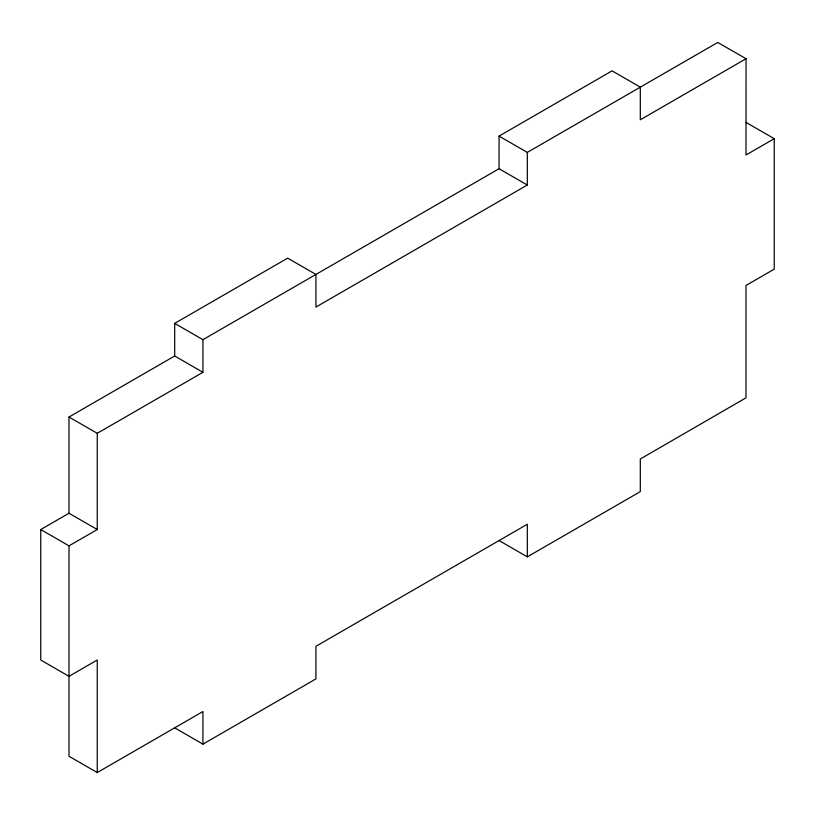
<?xml version="1.0" encoding="UTF-8"?>
<svg xmlns="http://www.w3.org/2000/svg" width="815" height="815" viewBox="0 0 815 815"><rect width="100%" height="100%" fill="white"/><g stroke="black" fill="none" stroke-linecap="round" stroke-linejoin="round"><path stroke-width="1.22" d="M527.315 152.405L527.315 185.015L499.065 168.715L499.065 136.095L527.315 152.405L717.75 42.451L746.051 58.731L746 154.982L774.25 138.682L774.25 269.154L746 285.454L745.99 397.842L640.305 459.008L640.305 491.628L527.315 556.859L499.065 540.559M174.695 323.372L202.935 339.682L202.935 372.302L174.695 355.992L174.695 323.372L287.685 258.141L315.935 274.441L315.935 307.061L527.315 185.015M499.065 136.095L612.065 70.854L640.305 87.164L640.305 119.785L746.051 58.731M69 417.015L97.25 433.315L97.25 529.546L69 545.846L69 756.239L97.25 772.549L97.25 660.018L69 676.318L40.75 660.018L40.75 529.546L69 513.236L69 417.015L174.695 355.992M202.935 339.682L499.065 168.715M97.25 433.315L202.935 372.302M97.25 772.549L202.935 711.526L202.935 744.146L174.695 727.836M202.935 744.146L315.935 678.905L315.935 646.285L527.315 524.249L527.315 556.859M746 122.372L774.25 138.682M69 513.236L97.25 529.546M40.75 529.546L69 545.846"/></g></svg>
